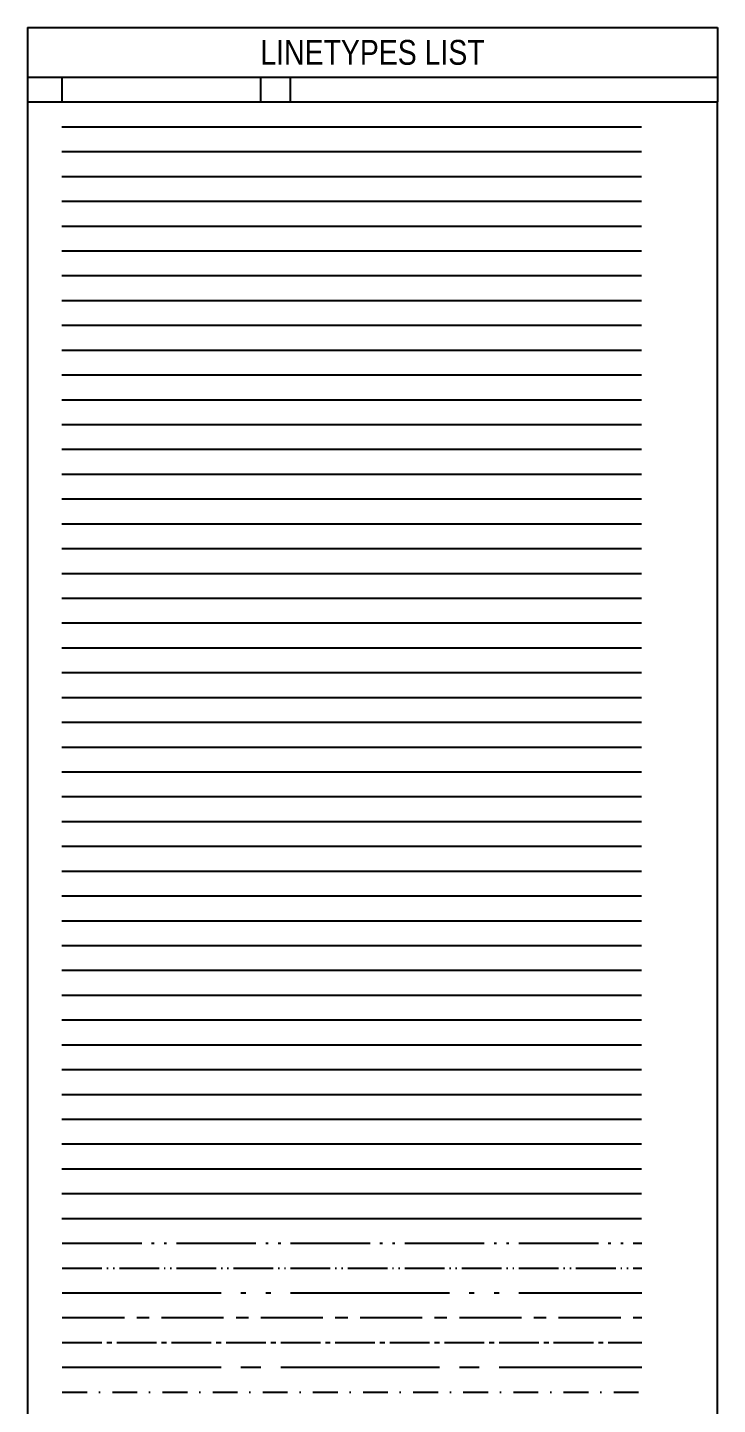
# Model space of a CAD drawing. Header units: metres. Extents: x 3 to 509016, y 4 to 6969473.
# Drawn here: x 508731.5 to 508870.5, y 6967499.2 to 6967776.7 of the extents above; entities that cross this region are included whole.
import ezdxf
from ezdxf.lldxf.tags import DXFTag

# ---------------------------------------------------------------- set-up
doc = ezdxf.new("R2010")
doc.units = ezdxf.units.M
for name, pattern in [('ISO-BOUNDARY', [23, 16, -2, 0.5, -2, 0.5, -2]), ('ISO-BOUNDARY2', [11.5, 8, -1, 0.25, -1, 0.25, -1]), ('ISO-BOUNDARYx2', [46, 32, -4, 1, -4, 1, -4]), ('ISO-CENTRE', [20, 12.5, -2.5, 2.5, -2.5]), ('ISO-CENTRE2', [11, 8, -1, 1, -1]), ('ISO-CENTREX2', [44, 32, -4, 4, -4]), ('ISO-DASHDOT', [10, 5, -2.5, 0, -2.5])]:
    doc.linetypes.add(name, pattern=pattern)
doc.layers.add('_Design Non Plottable', color=45, linetype='Continuous', plot=False)
doc.layers.add('XREF', color=7, linetype='Continuous')
doc.styles.get("Standard").update_dxf_attribs({"font": 'ARIALN.TTF'})
doc.linetypes.add('CIVIL-Barrier 1', pattern='A,7.5,[13,NORTHROP_LTYPES,S=1,R=0,X=0,Y=0],7.5', length=15)
doc.linetypes.add('CIVIL-Barrier 2', pattern='A,7.5,[14,NORTHROP_LTYPES,S=1,R=0,X=0,Y=0],7.5', length=15)
doc.linetypes.add('CIVIL-Barrier 3', pattern='A,13.5,[12,NORTHROP_LTYPES,S=1,R=90,X=0,Y=0],1.5', length=15)
doc.linetypes.add('CIVIL-Edge Building', pattern='A,1.5,[15,NORTHROP_LTYPES,S=1,R=0,X=0,Y=1.5],1.5', length=3)
doc.linetypes.add('CIVIL-Fence 1', pattern='A,12,[11,NORTHROP_LTYPES,S=1,R=0,X=0,Y=0],-3', length=15)
doc.linetypes.add('CIVIL-Fence 2', pattern='A,12,[12,NORTHROP_LTYPES,S=1,R=0,X=0,Y=0],-3', length=15)
doc.linetypes.add('CIVIL-Fence 3', pattern='A,12,-3.5,[17,NORTHROP_LTYPES,S=1,R=0,X=0,Y=0],-3.5', length=19)
doc.linetypes.add('CIVIL-Fence 4', pattern='A,12,-1.5,[15,NORTHROP_LTYPES,S=1,R=0,X=0,Y=0],-1.5', length=15)
doc.linetypes.add('CIVIL-Fence 5', pattern='A,12,-1.5,[16,NORTHROP_LTYPES,S=1,R=0,X=0,Y=0],-2.5', length=16)
doc.linetypes.add('CIVIL-Fence 6', pattern='A,12.94,-0.56,[18,NORTHROP_LTYPES,S=1,R=0,X=0,Y=0],-1.321725', length=14.821725)
doc.linetypes.add('CIVIL-Fence 7', pattern='A,10.757359,-1.06066,[12,NORTHROP_LTYPES,S=1,R=45,X=0,Y=-1.06066],-3.181981', length=15)
doc.linetypes.add('CIVIL-Railway Tracks', pattern='A,0,-2,[17,NORTHROP_LTYPES,S=1,R=0,X=0,Y=0],-2', length=4)
doc.linetypes.add('CIVIL_Edge of Bitumen', pattern='A,2,[19,NORTHROP_LTYPES,S=1,R=0,X=0,Y=0],8', length=10)
tags = doc.linetypes.add('DRAINAGE-Design Drainage', pattern='A,16.211712,-0.32817,["D",Standard,S=2,R=0,X=0,Y=-1],-2.027901', length=18.567783).pattern_tags.tags
tags[6] = DXFTag(74, 10)
tags = doc.linetypes.add('DRAINAGE-Design Irrigation', pattern='A,3.056402,-2,4,-2,4,-2,3.056402,-0.281785,["IRR",Standard,S=2,R=0,X=0,Y=-1],-4.412622', length=24.807211).pattern_tags.tags
tags[18] = DXFTag(74, 10)
tags = doc.linetypes.add('DRAINAGE-Design RWD', pattern='A,14.307892,-0.324077,["RWD",Standard,S=2,R=0,X=0,Y=-1],-5.843727', length=20.475696).pattern_tags.tags
tags[6] = DXFTag(74, 10)
tags = doc.linetypes.add('DRAINAGE-Design Subsoil Drain', pattern='A,14.598135,-0.413779,["SSD",Standard,S=2,R=0,X=0,Y=-1],-5.101228', length=20.113142).pattern_tags.tags
tags[6] = DXFTag(74, 10)
tags = doc.linetypes.add('DRAINAGE-Design SWD', pattern='A,14.280946,-0.413779,["SWD",Standard,S=2,R=0,X=0,Y=-1],-5.735607', length=20.430332).pattern_tags.tags
tags[6] = DXFTag(74, 10)
tags = doc.linetypes.add('DRAINAGE-Existing Drainage', pattern='A,6.542145,-1.8,6.542145,-0.31862,["ExD",Standard,S=2,R=0,X=0,Y=-1],-4.701844', length=19.904754).pattern_tags.tags
tags[10] = DXFTag(74, 10)
tags = doc.linetypes.add('DRAINAGE-Existing Irrigation', pattern='A,1.842375,-1,3.684749,-1,3.684749,-1,3.684749,-1,1.842375,-0.31862,["ExIRR",Standard,S=2,R=0,X=0,Y=-1],-7.086564', length=26.144181).pattern_tags.tags
tags[22] = DXFTag(74, 10)
tags = doc.linetypes.add('DRAINAGE-Existing RWD', pattern='A,5.588189,-1.8,5.588189,-0.31862,["ExRWD",Standard,S=2,R=0,X=0,Y=-1],-8.517669', length=21.812667).pattern_tags.tags
tags[10] = DXFTag(74, 10)
tags = doc.linetypes.add('DRAINAGE-Existing Subsoil Drain', pattern='A,5.769463,-1.8,5.769463,-0.336016,["ExSSD",Standard,S=2,R=0,X=0,Y=-1],-7.775171', length=21.450113).pattern_tags.tags
tags[10] = DXFTag(74, 10)
tags = doc.linetypes.add('DRAINAGE-Existing SWD', pattern='A,5.610868,-1.8,5.610868,-0.336016,["ExSWD",Standard,S=2,R=0,X=0,Y=-1],-8.40955', length=21.767302).pattern_tags.tags
tags[10] = DXFTag(74, 10)
tags = doc.linetypes.add('DRAINAGE-Future Drainage', pattern='A,4.284232,-2.975,0.05,-2.975,4.284232,-0.315892,["FutD",Standard,S=2,R=0,X=0,Y=-1],-5.347136', length=20.231492).pattern_tags.tags
tags[14] = DXFTag(74, 10)
tags = doc.linetypes.add('DRAINAGE-Future Subsoil Drain', pattern='A,3.515643,-2.975,0.05,-2.975,3.515643,-0.325102,["FutSSD",Standard,S=2,R=0,X=0,Y=-1],-8.412278', length=21.768666).pattern_tags.tags
tags[14] = DXFTag(74, 10)
tags = doc.linetypes.add('DRAINAGE-Future SWD', pattern='A,3.357048,-2.975,0.05,-2.975,3.357048,-0.325102,["FutSWD",Standard,S=2,R=0,X=0,Y=-1],-9.046658', length=22.085856).pattern_tags.tags
tags[14] = DXFTag(74, 10)
doc.linetypes.add('EARTHWORKS-Boulder Wall', pattern='A,0,-1.5,["O",Standard,S=4,R=90,X=1,Y=-1.805],-2.25', length=3.75)
doc.linetypes.add('EARTHWORKS-Mound 1', pattern='A,5,-1,[7,NORTHROP_LTYPES,S=1,R=270,X=0,Y=2.5],-3', length=9)
doc.linetypes.add('EARTHWORKS-Mound 2', pattern='A,0,-6,[7,NORTHROP_LTYPES,S=1,R=270,X=0,Y=2.5],-3', length=9)
doc.linetypes.add('EARTHWORKS_Batter Tadpole', pattern='A,0.5,[10,NORTHROP_LTYPES,S=1,R=0,X=0,Y=0],3,[10,NORTHROP_LTYPES,S=0.5,R=0,X=0,Y=0],2.5', length=6)
doc.linetypes.add('EARTHWORKS_Batter Ticks 1', pattern='A,0.5,[9,NORTHROP_LTYPES,S=1,R=0,X=0,Y=0],3,[9,NORTHROP_LTYPES,S=0.5,R=0,X=0,Y=0],2.5', length=6)
doc.linetypes.add('EARTHWORKS_Batter Ticks 2', pattern='A,0.5,[21,NORTHROP_LTYPES,S=1,R=0,X=0,Y=0],3,[21,NORTHROP_LTYPES,S=0.5,R=0,X=0,Y=0],2.5', length=6)
tags = doc.linetypes.add('FLOOD 01%AEP', pattern='A,18.137697,-0.281447,["1%%%AEP",Standard,S=2,R=0,X=0,Y=-1],-8.320872', length=26.740016).pattern_tags.tags
tags[6] = DXFTag(74, 10)
tags = doc.linetypes.add('FLOOD 02%AEP', pattern='A,17.956251,-0.462893,["2%%%AEP",Standard,S=2,R=0,X=0,Y=-1],-8.320872', length=26.740016).pattern_tags.tags
tags[6] = DXFTag(74, 10)
tags = doc.linetypes.add('FLOOD 05%AEP', pattern='A,17.983536,-0.435608,["5%%%AEP",Standard,S=2,R=0,X=0,Y=-1],-8.320872', length=26.740016).pattern_tags.tags
tags[6] = DXFTag(74, 10)
tags = doc.linetypes.add('FLOOD 10%AEP', pattern='A,17.50059,-0.281447,["10%%%AEP",Standard,S=2,R=0,X=0,Y=-1],-9.595087', length=27.377124).pattern_tags.tags
tags[6] = DXFTag(74, 10)
tags = doc.linetypes.add('FLOOD 20%AEP', pattern='A,17.319143,-0.462893,["20%%%AEP",Standard,S=2,R=0,X=0,Y=-1],-9.595087', length=27.377123).pattern_tags.tags
tags[6] = DXFTag(74, 10)
tags = doc.linetypes.add('FLOOD FREEBOARD', pattern='A,20.980153,["FB",Standard,S=2,R=0,X=0,Y=0.3],6.487094', length=27.467247).pattern_tags.tags
tags[4] = DXFTag(74, 10)
tags = doc.linetypes.add('FLOOD NWL', pattern='A,20.031147,["NWL",Standard,S=2,R=0,X=0,Y=0.3],7.436101', length=27.467248).pattern_tags.tags
tags[4] = DXFTag(74, 10)
tags = doc.linetypes.add('FLOOD TED', pattern='A,20.153414,["TED",Standard,S=2,R=0,X=0,Y=0.3],7.313833', length=27.467247).pattern_tags.tags
tags[4] = DXFTag(74, 10)
tags = doc.linetypes.add('FLOOD TWL', pattern='A,20.025856,["TWL",Standard,S=2,R=0,X=0,Y=0.3],7.441391', length=27.467247).pattern_tags.tags
tags[4] = DXFTag(74, 10)
tags = doc.linetypes.add('GAS-Design Gas', pattern='A,16.084493,-0.390587,["G",Standard,S=2,R=0,X=0,Y=-1],-2.161255', length=18.636335).pattern_tags.tags
tags[6] = DXFTag(74, 10)
tags = doc.linetypes.add('GAS-Existing Gas', pattern='A,6.501046,-1.8,6.501046,-0.336016,["ExG",Standard,S=2,R=0,X=0,Y=-1],-4.835198', length=19.973306).pattern_tags.tags
tags[10] = DXFTag(74, 10)
tags = doc.linetypes.add('GAS-Future Gas', pattern='A,4.247226,-2.975,0.05,-2.975,4.247226,-0.325102,["FutG",Standard,S=2,R=0,X=0,Y=-1],-5.472306', length=20.29186).pattern_tags.tags
tags[14] = DXFTag(74, 10)

# ---------------------------------------------------------------- blocks, each defined once
blk = doc.blocks.new('XD_DESIGN_1')
at = {"linetype": 'CIVIL-Barrier 1'}
blk.add_lwpolyline([(508738.439, 6967756.749), (508855.227, 6967756.749)], dxfattribs=at)
at = {"linetype": 'CIVIL-Barrier 2'}
blk.add_lwpolyline([(508738.439, 6967751.749), (508855.227, 6967751.749)], dxfattribs=at)
at = {"linetype": 'CIVIL-Barrier 3'}
blk.add_lwpolyline([(508738.439, 6967746.749), (508855.227, 6967746.749)], dxfattribs=at)
at = {"linetype": 'CIVIL-Edge Building'}
blk.add_lwpolyline([(508738.439, 6967741.749), (508855.227, 6967741.749)], dxfattribs=at)
at = {"linetype": 'CIVIL-Fence 1'}
blk.add_lwpolyline([(508738.439, 6967736.749), (508855.227, 6967736.749)], dxfattribs=at)
at = {"linetype": 'CIVIL-Fence 2'}
blk.add_lwpolyline([(508738.439, 6967731.749), (508855.227, 6967731.749)], dxfattribs=at)
at = {"linetype": 'CIVIL-Fence 3'}
blk.add_lwpolyline([(508738.439, 6967726.749), (508855.227, 6967726.749)], dxfattribs=at)
at = {"linetype": 'CIVIL-Fence 4'}
blk.add_lwpolyline([(508738.439, 6967721.749), (508855.227, 6967721.749)], dxfattribs=at)
at = {"linetype": 'CIVIL-Fence 5'}
blk.add_lwpolyline([(508738.439, 6967716.749), (508855.227, 6967716.749)], dxfattribs=at)
at = {"linetype": 'CIVIL-Fence 6'}
blk.add_lwpolyline([(508738.439, 6967711.749), (508855.227, 6967711.749)], dxfattribs=at)
at = {"linetype": 'CIVIL-Fence 7'}
blk.add_lwpolyline([(508738.439, 6967706.749), (508855.227, 6967706.749)], dxfattribs=at)
at = {"linetype": 'CIVIL-Railway Tracks'}
blk.add_lwpolyline([(508738.439, 6967701.749), (508855.227, 6967701.749)], dxfattribs=at)
at = {"linetype": 'CIVIL_Edge of Bitumen'}
blk.add_lwpolyline([(508738.439, 6967696.749), (508855.227, 6967696.749)], dxfattribs=at)
at = {"linetype": 'Continuous'}
blk.add_lwpolyline([(508738.439, 6967691.749), (508855.227, 6967691.749)], dxfattribs=at)
at = {"linetype": 'DRAINAGE-Design Drainage'}
blk.add_lwpolyline([(508738.439, 6967686.749), (508855.227, 6967686.749)], dxfattribs=at)
at = {"linetype": 'DRAINAGE-Design Irrigation'}
blk.add_lwpolyline([(508738.439, 6967681.749), (508855.227, 6967681.749)], dxfattribs=at)
at = {"linetype": 'DRAINAGE-Design RWD'}
blk.add_lwpolyline([(508738.439, 6967676.749), (508855.227, 6967676.749)], dxfattribs=at)
at = {"linetype": 'DRAINAGE-Design SWD'}
blk.add_lwpolyline([(508738.439, 6967671.749), (508855.227, 6967671.749)], dxfattribs=at)
at = {"linetype": 'DRAINAGE-Design Subsoil Drain'}
blk.add_lwpolyline([(508738.439, 6967666.749), (508855.227, 6967666.749)], dxfattribs=at)
at = {"color": 252, "linetype": 'DRAINAGE-Existing Drainage'}
blk.add_lwpolyline([(508738.439, 6967661.749), (508855.227, 6967661.749)], dxfattribs=at)
at = {"color": 252, "linetype": 'DRAINAGE-Existing Irrigation'}
blk.add_lwpolyline([(508738.439, 6967656.749), (508855.227, 6967656.749)], dxfattribs=at)
at = {"color": 252, "linetype": 'DRAINAGE-Existing RWD'}
blk.add_lwpolyline([(508738.439, 6967651.749), (508855.227, 6967651.749)], dxfattribs=at)
at = {"color": 252, "linetype": 'DRAINAGE-Existing SWD'}
blk.add_lwpolyline([(508738.439, 6967646.749), (508855.227, 6967646.749)], dxfattribs=at)
at = {"color": 252, "linetype": 'DRAINAGE-Existing Subsoil Drain'}
blk.add_lwpolyline([(508738.439, 6967641.749), (508855.227, 6967641.749)], dxfattribs=at)
at = {"color": 253, "linetype": 'DRAINAGE-Future Drainage'}
blk.add_lwpolyline([(508738.439, 6967636.749), (508855.227, 6967636.749)], dxfattribs=at)
at = {"color": 253, "linetype": 'DRAINAGE-Future SWD'}
blk.add_lwpolyline([(508738.439, 6967631.749), (508855.227, 6967631.749)], dxfattribs=at)
at = {"color": 253, "linetype": 'DRAINAGE-Future Subsoil Drain'}
blk.add_lwpolyline([(508738.439, 6967626.749), (508855.227, 6967626.749)], dxfattribs=at)
at = {"linetype": 'EARTHWORKS-Boulder Wall'}
blk.add_lwpolyline([(508738.439, 6967621.749), (508855.227, 6967621.749)], dxfattribs=at)
at = {"linetype": 'EARTHWORKS-Mound 1'}
blk.add_lwpolyline([(508738.439, 6967616.749), (508855.227, 6967616.749)], dxfattribs=at)
at = {"linetype": 'EARTHWORKS-Mound 2'}
blk.add_lwpolyline([(508738.439, 6967611.749), (508855.227, 6967611.749)], dxfattribs=at)
at = {"linetype": 'EARTHWORKS_Batter Tadpole'}
blk.add_lwpolyline([(508738.439, 6967606.749), (508855.227, 6967606.749)], dxfattribs=at)
at = {"linetype": 'EARTHWORKS_Batter Ticks 1'}
blk.add_lwpolyline([(508738.439, 6967601.749), (508855.227, 6967601.749)], dxfattribs=at)
at = {"linetype": 'EARTHWORKS_Batter Ticks 2'}
blk.add_lwpolyline([(508738.439, 6967596.749), (508855.227, 6967596.749)], dxfattribs=at)
at = {"linetype": 'FLOOD 01%AEP'}
blk.add_lwpolyline([(508738.439, 6967591.749), (508855.227, 6967591.749)], dxfattribs=at)
at = {"linetype": 'FLOOD 02%AEP'}
blk.add_lwpolyline([(508738.439, 6967586.749), (508855.227, 6967586.749)], dxfattribs=at)
at = {"linetype": 'FLOOD 05%AEP'}
blk.add_lwpolyline([(508738.439, 6967581.749), (508855.227, 6967581.749)], dxfattribs=at)
at = {"linetype": 'FLOOD 10%AEP'}
blk.add_lwpolyline([(508738.439, 6967576.749), (508855.227, 6967576.749)], dxfattribs=at)
at = {"linetype": 'FLOOD 20%AEP'}
blk.add_lwpolyline([(508738.439, 6967571.749), (508855.227, 6967571.749)], dxfattribs=at)
at = {"linetype": 'FLOOD FREEBOARD'}
blk.add_lwpolyline([(508738.439, 6967566.749), (508855.227, 6967566.749)], dxfattribs=at)
at = {"linetype": 'FLOOD NWL'}
blk.add_lwpolyline([(508738.439, 6967561.749), (508855.227, 6967561.749)], dxfattribs=at)
at = {"linetype": 'FLOOD TED'}
blk.add_lwpolyline([(508738.439, 6967556.749), (508855.227, 6967556.749)], dxfattribs=at)
at = {"linetype": 'FLOOD TWL'}
blk.add_lwpolyline([(508738.439, 6967551.749), (508855.227, 6967551.749)], dxfattribs=at)
at = {"linetype": 'GAS-Design Gas'}
blk.add_lwpolyline([(508738.439, 6967546.749), (508855.227, 6967546.749)], dxfattribs=at)
at = {"color": 252, "linetype": 'GAS-Existing Gas'}
blk.add_lwpolyline([(508738.439, 6967541.749), (508855.227, 6967541.749)], dxfattribs=at)
at = {"color": 253, "linetype": 'GAS-Future Gas'}
blk.add_lwpolyline([(508738.439, 6967536.749), (508855.227, 6967536.749)], dxfattribs=at)
at = {"linetype": 'ISO-BOUNDARY'}
blk.add_lwpolyline([(508738.513, 6967531.749), (508855.3, 6967531.749)], dxfattribs=at)
at = {"linetype": 'ISO-BOUNDARY2'}
blk.add_lwpolyline([(508738.513, 6967526.749), (508855.3, 6967526.749)], dxfattribs=at)
at = {"linetype": 'ISO-BOUNDARYx2'}
blk.add_lwpolyline([(508738.513, 6967521.749), (508855.3, 6967521.749)], dxfattribs=at)
at = {"linetype": 'ISO-CENTRE'}
blk.add_lwpolyline([(508738.513, 6967516.749), (508855.3, 6967516.749)], dxfattribs=at)
at = {"linetype": 'ISO-CENTRE2'}
blk.add_lwpolyline([(508738.513, 6967511.749), (508855.3, 6967511.749)], dxfattribs=at)
at = {"linetype": 'ISO-CENTREX2'}
blk.add_lwpolyline([(508738.513, 6967506.749), (508855.3, 6967506.749)], dxfattribs=at)
at = {"linetype": 'ISO-DASHDOT'}
blk.add_lwpolyline([(508738.513, 6967501.749), (508855.3, 6967501.749)], dxfattribs=at)
at = {"layer": '_Design Non Plottable', "linetype": 'Continuous'}
for p, q in [((508731.513, 6967776.749), (508731.513, 6967766.749)), ((508731.513, 6967776.749), (508870.513, 6967776.749)), ((508870.513, 6967776.749), (508870.513, 6967766.749)), ((508731.513, 6967766.749), (508870.513, 6967766.749))]:
    blk.add_line(p, q, dxfattribs=at)
at = {"layer": '_Design Non Plottable'}
for p, q in [((508731.513, 6967766.749), (508731.513, 6967761.749)), ((508738.513, 6967761.749), (508738.513, 6967766.749)), ((508778.513, 6967761.749), (508778.513, 6967766.749)), ((508784.513, 6967761.749), (508784.513, 6967766.749)), ((508870.513, 6967766.749), (508870.513, 6967761.749)), ((508731.513, 6967761.749), (508870.513, 6967761.749))]:
    blk.add_line(p, q, dxfattribs=at)
blk.add_lwpolyline([(508731.513, 6967761.749), (508731.513, 6967222.785), (508870.513, 6967222.785), (508870.513, 6967761.749)], dxfattribs=at)
at = {"layer": '_Design Non Plottable', "color": 4, "linetype": 'Continuous', "insert": (508801.013, 6967774.249), "char_height": 5, "attachment_point": 2}
blk.add_mtext('LINETYPES LIST', dxfattribs=at)
blk = doc.blocks.new('XD_DESIGN_2')
at = {"linetype": 'CIVIL-Barrier 1'}
blk.add_lwpolyline([(508738.439, 6967756.749), (508855.227, 6967756.749)], dxfattribs=at)
at = {"linetype": 'CIVIL-Barrier 2'}
blk.add_lwpolyline([(508738.439, 6967751.749), (508855.227, 6967751.749)], dxfattribs=at)
at = {"linetype": 'CIVIL-Barrier 3'}
blk.add_lwpolyline([(508738.439, 6967746.749), (508855.227, 6967746.749)], dxfattribs=at)
at = {"linetype": 'CIVIL-Edge Building'}
blk.add_lwpolyline([(508738.439, 6967741.749), (508855.227, 6967741.749)], dxfattribs=at)
at = {"linetype": 'CIVIL-Fence 1'}
blk.add_lwpolyline([(508738.439, 6967736.749), (508855.227, 6967736.749)], dxfattribs=at)
at = {"linetype": 'CIVIL-Fence 2'}
blk.add_lwpolyline([(508738.439, 6967731.749), (508855.227, 6967731.749)], dxfattribs=at)
at = {"linetype": 'CIVIL-Fence 3'}
blk.add_lwpolyline([(508738.439, 6967726.749), (508855.227, 6967726.749)], dxfattribs=at)
at = {"linetype": 'CIVIL-Fence 4'}
blk.add_lwpolyline([(508738.439, 6967721.749), (508855.227, 6967721.749)], dxfattribs=at)
at = {"linetype": 'CIVIL-Fence 5'}
blk.add_lwpolyline([(508738.439, 6967716.749), (508855.227, 6967716.749)], dxfattribs=at)
at = {"linetype": 'CIVIL-Fence 6'}
blk.add_lwpolyline([(508738.439, 6967711.749), (508855.227, 6967711.749)], dxfattribs=at)
at = {"linetype": 'CIVIL-Fence 7'}
blk.add_lwpolyline([(508738.439, 6967706.749), (508855.227, 6967706.749)], dxfattribs=at)
at = {"linetype": 'CIVIL-Railway Tracks'}
blk.add_lwpolyline([(508738.439, 6967701.749), (508855.227, 6967701.749)], dxfattribs=at)
at = {"linetype": 'CIVIL_Edge of Bitumen'}
blk.add_lwpolyline([(508738.439, 6967696.749), (508855.227, 6967696.749)], dxfattribs=at)
at = {"linetype": 'Continuous'}
blk.add_lwpolyline([(508738.439, 6967691.749), (508855.227, 6967691.749)], dxfattribs=at)
at = {"linetype": 'DRAINAGE-Design Drainage'}
blk.add_lwpolyline([(508738.439, 6967686.749), (508855.227, 6967686.749)], dxfattribs=at)
at = {"linetype": 'DRAINAGE-Design Irrigation'}
blk.add_lwpolyline([(508738.439, 6967681.749), (508855.227, 6967681.749)], dxfattribs=at)
at = {"linetype": 'DRAINAGE-Design RWD'}
blk.add_lwpolyline([(508738.439, 6967676.749), (508855.227, 6967676.749)], dxfattribs=at)
at = {"linetype": 'DRAINAGE-Design SWD'}
blk.add_lwpolyline([(508738.439, 6967671.749), (508855.227, 6967671.749)], dxfattribs=at)
at = {"linetype": 'DRAINAGE-Design Subsoil Drain'}
blk.add_lwpolyline([(508738.439, 6967666.749), (508855.227, 6967666.749)], dxfattribs=at)
at = {"color": 252, "linetype": 'DRAINAGE-Existing Drainage'}
blk.add_lwpolyline([(508738.439, 6967661.749), (508855.227, 6967661.749)], dxfattribs=at)
at = {"color": 252, "linetype": 'DRAINAGE-Existing Irrigation'}
blk.add_lwpolyline([(508738.439, 6967656.749), (508855.227, 6967656.749)], dxfattribs=at)
at = {"color": 252, "linetype": 'DRAINAGE-Existing RWD'}
blk.add_lwpolyline([(508738.439, 6967651.749), (508855.227, 6967651.749)], dxfattribs=at)
at = {"color": 252, "linetype": 'DRAINAGE-Existing SWD'}
blk.add_lwpolyline([(508738.439, 6967646.749), (508855.227, 6967646.749)], dxfattribs=at)
at = {"color": 252, "linetype": 'DRAINAGE-Existing Subsoil Drain'}
blk.add_lwpolyline([(508738.439, 6967641.749), (508855.227, 6967641.749)], dxfattribs=at)
at = {"color": 253, "linetype": 'DRAINAGE-Future Drainage'}
blk.add_lwpolyline([(508738.439, 6967636.749), (508855.227, 6967636.749)], dxfattribs=at)
at = {"color": 253, "linetype": 'DRAINAGE-Future SWD'}
blk.add_lwpolyline([(508738.439, 6967631.749), (508855.227, 6967631.749)], dxfattribs=at)
at = {"color": 253, "linetype": 'DRAINAGE-Future Subsoil Drain'}
blk.add_lwpolyline([(508738.439, 6967626.749), (508855.227, 6967626.749)], dxfattribs=at)
at = {"linetype": 'EARTHWORKS-Boulder Wall'}
blk.add_lwpolyline([(508738.439, 6967621.749), (508855.227, 6967621.749)], dxfattribs=at)
at = {"linetype": 'EARTHWORKS-Mound 1'}
blk.add_lwpolyline([(508738.439, 6967616.749), (508855.227, 6967616.749)], dxfattribs=at)
at = {"linetype": 'EARTHWORKS-Mound 2'}
blk.add_lwpolyline([(508738.439, 6967611.749), (508855.227, 6967611.749)], dxfattribs=at)
at = {"linetype": 'EARTHWORKS_Batter Tadpole'}
blk.add_lwpolyline([(508738.439, 6967606.749), (508855.227, 6967606.749)], dxfattribs=at)
at = {"linetype": 'EARTHWORKS_Batter Ticks 1'}
blk.add_lwpolyline([(508738.439, 6967601.749), (508855.227, 6967601.749)], dxfattribs=at)
at = {"linetype": 'EARTHWORKS_Batter Ticks 2'}
blk.add_lwpolyline([(508738.439, 6967596.749), (508855.227, 6967596.749)], dxfattribs=at)
at = {"linetype": 'FLOOD 01%AEP'}
blk.add_lwpolyline([(508738.439, 6967591.749), (508855.227, 6967591.749)], dxfattribs=at)
at = {"linetype": 'FLOOD 02%AEP'}
blk.add_lwpolyline([(508738.439, 6967586.749), (508855.227, 6967586.749)], dxfattribs=at)
at = {"linetype": 'FLOOD 05%AEP'}
blk.add_lwpolyline([(508738.439, 6967581.749), (508855.227, 6967581.749)], dxfattribs=at)
at = {"linetype": 'FLOOD 10%AEP'}
blk.add_lwpolyline([(508738.439, 6967576.749), (508855.227, 6967576.749)], dxfattribs=at)
at = {"linetype": 'FLOOD 20%AEP'}
blk.add_lwpolyline([(508738.439, 6967571.749), (508855.227, 6967571.749)], dxfattribs=at)
at = {"linetype": 'FLOOD FREEBOARD'}
blk.add_lwpolyline([(508738.439, 6967566.749), (508855.227, 6967566.749)], dxfattribs=at)
at = {"linetype": 'FLOOD NWL'}
blk.add_lwpolyline([(508738.439, 6967561.749), (508855.227, 6967561.749)], dxfattribs=at)
at = {"linetype": 'FLOOD TED'}
blk.add_lwpolyline([(508738.439, 6967556.749), (508855.227, 6967556.749)], dxfattribs=at)
at = {"linetype": 'FLOOD TWL'}
blk.add_lwpolyline([(508738.439, 6967551.749), (508855.227, 6967551.749)], dxfattribs=at)
at = {"linetype": 'GAS-Design Gas'}
blk.add_lwpolyline([(508738.439, 6967546.749), (508855.227, 6967546.749)], dxfattribs=at)
at = {"color": 252, "linetype": 'GAS-Existing Gas'}
blk.add_lwpolyline([(508738.439, 6967541.749), (508855.227, 6967541.749)], dxfattribs=at)
at = {"color": 253, "linetype": 'GAS-Future Gas'}
blk.add_lwpolyline([(508738.439, 6967536.749), (508855.227, 6967536.749)], dxfattribs=at)
at = {"linetype": 'ISO-BOUNDARY'}
blk.add_lwpolyline([(508738.513, 6967531.749), (508855.3, 6967531.749)], dxfattribs=at)
at = {"linetype": 'ISO-BOUNDARY2'}
blk.add_lwpolyline([(508738.513, 6967526.749), (508855.3, 6967526.749)], dxfattribs=at)
at = {"linetype": 'ISO-BOUNDARYx2'}
blk.add_lwpolyline([(508738.513, 6967521.749), (508855.3, 6967521.749)], dxfattribs=at)
at = {"linetype": 'ISO-CENTRE'}
blk.add_lwpolyline([(508738.513, 6967516.749), (508855.3, 6967516.749)], dxfattribs=at)
at = {"linetype": 'ISO-CENTRE2'}
blk.add_lwpolyline([(508738.513, 6967511.749), (508855.3, 6967511.749)], dxfattribs=at)
at = {"linetype": 'ISO-CENTREX2'}
blk.add_lwpolyline([(508738.513, 6967506.749), (508855.3, 6967506.749)], dxfattribs=at)
at = {"linetype": 'ISO-DASHDOT'}
blk.add_lwpolyline([(508738.513, 6967501.749), (508855.3, 6967501.749)], dxfattribs=at)
at = {"layer": '_Design Non Plottable', "linetype": 'Continuous'}
for p, q in [((508731.513, 6967776.749), (508731.513, 6967766.749)), ((508731.513, 6967776.749), (508870.513, 6967776.749)), ((508870.513, 6967776.749), (508870.513, 6967766.749)), ((508731.513, 6967766.749), (508870.513, 6967766.749))]:
    blk.add_line(p, q, dxfattribs=at)
at = {"layer": '_Design Non Plottable'}
for p, q in [((508731.513, 6967766.749), (508731.513, 6967761.749)), ((508738.513, 6967761.749), (508738.513, 6967766.749)), ((508778.513, 6967761.749), (508778.513, 6967766.749)), ((508784.513, 6967761.749), (508784.513, 6967766.749)), ((508870.513, 6967766.749), (508870.513, 6967761.749)), ((508731.513, 6967761.749), (508870.513, 6967761.749))]:
    blk.add_line(p, q, dxfattribs=at)
blk.add_lwpolyline([(508731.513, 6967761.749), (508731.513, 6967222.785), (508870.513, 6967222.785), (508870.513, 6967761.749)], dxfattribs=at)
at = {"layer": '_Design Non Plottable', "color": 4, "linetype": 'Continuous', "insert": (508801.013, 6967774.249), "char_height": 5, "attachment_point": 2}
blk.add_mtext('LINETYPES LIST', dxfattribs=at)

msp = doc.modelspace()

# ---------------------------------------------------------------- block references
msp.add_blockref('XD_DESIGN_1', (0, 0))

# ---------------------------------------------------------------- next in the draw order: block references
at = {"layer": 'XREF'}
msp.add_blockref('XD_DESIGN_2', (0, 0), dxfattribs=at)

doc.saveas('drawing.dxf')
